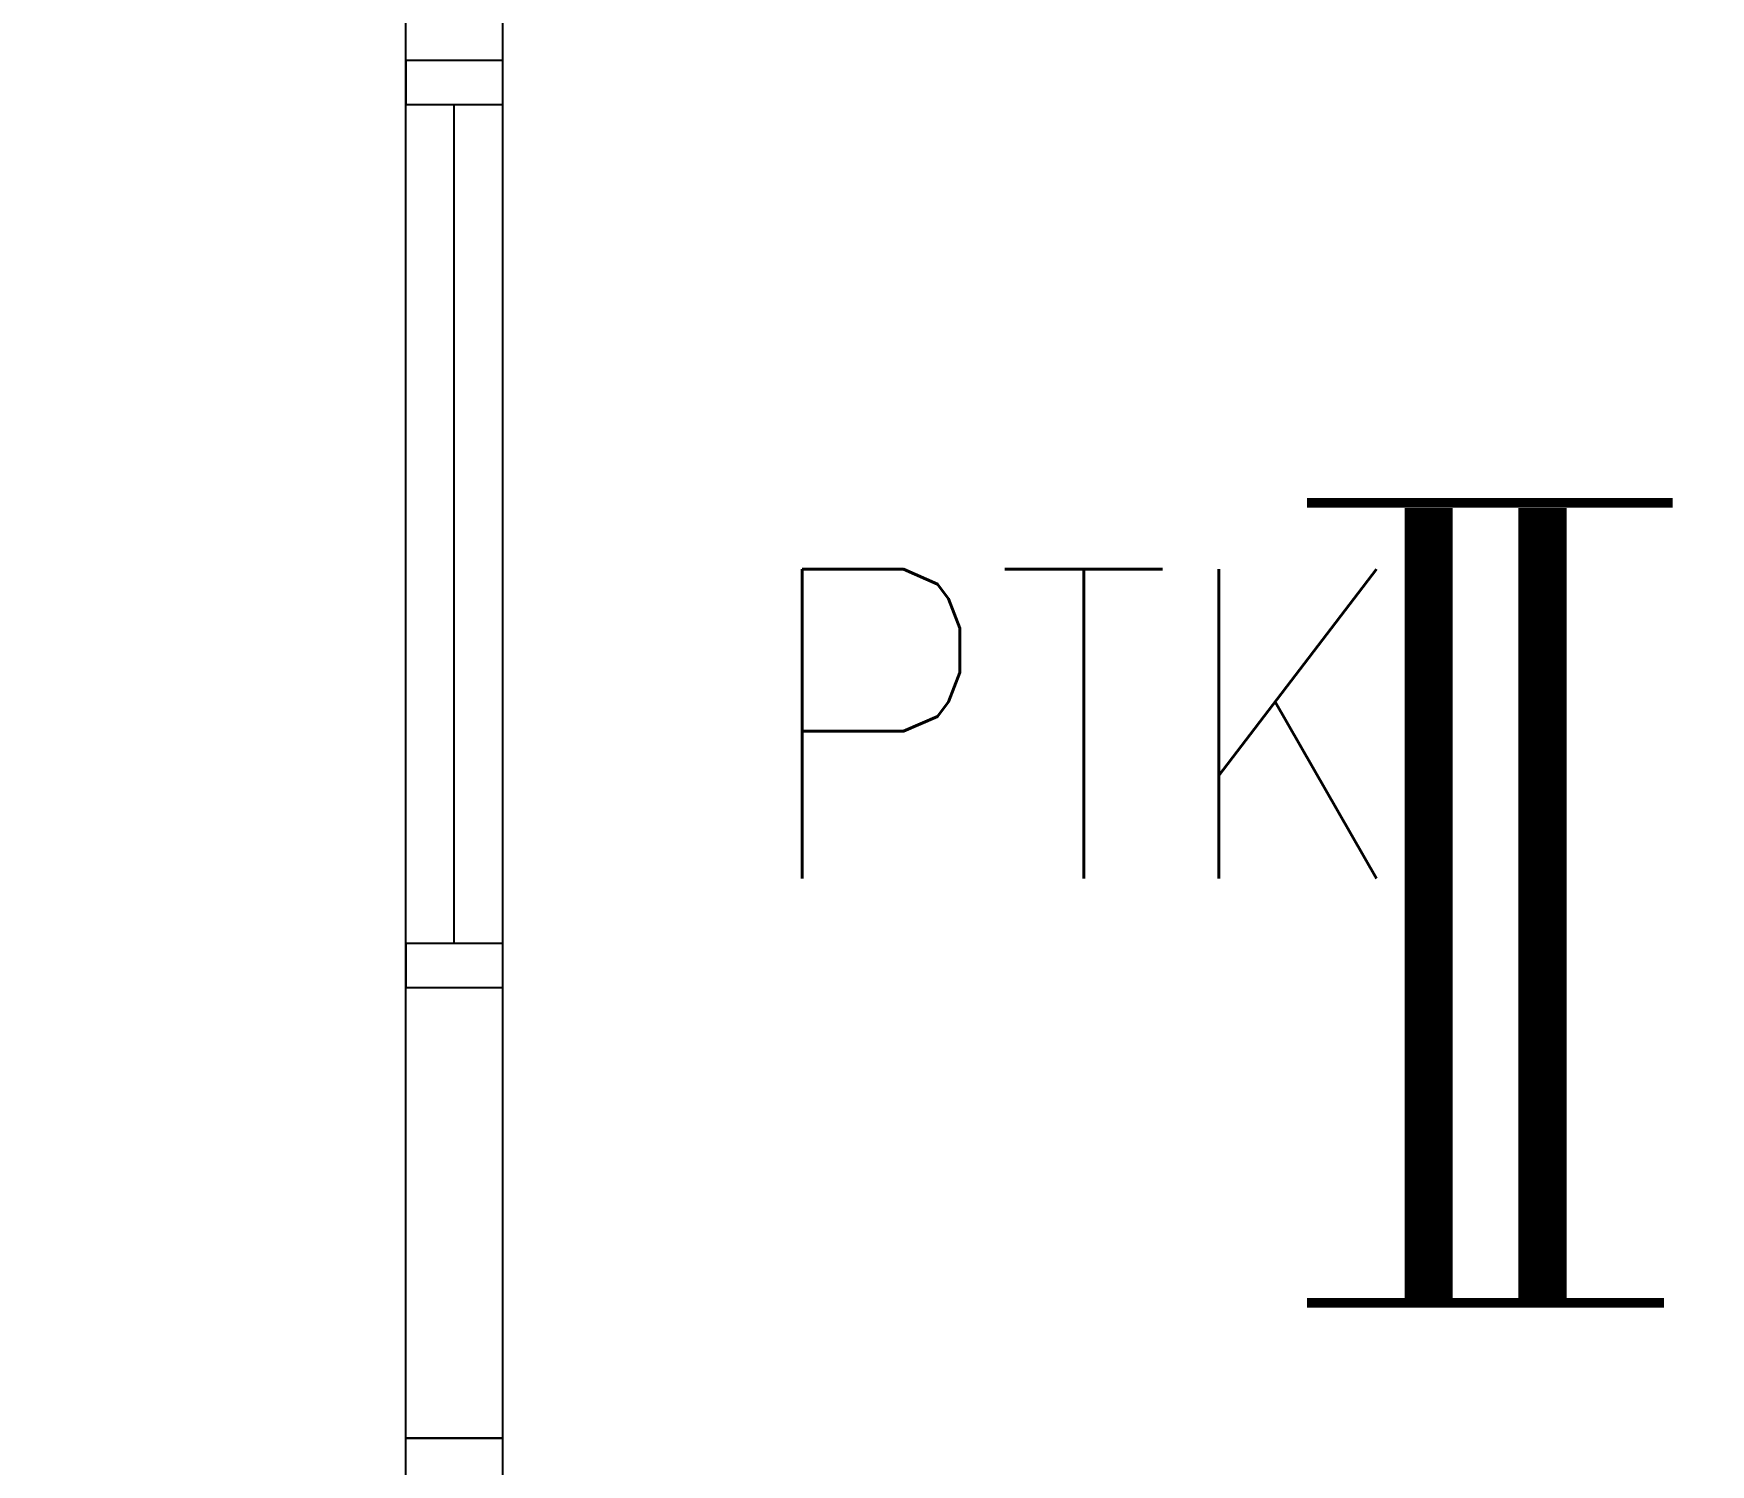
# Model space of a CAD drawing. Header units: inches. Extents: x 16928 to 514628, y -1471 to 241387.
# Drawn here: x 306486 to 308385, y 46756 to 48376 of the extents above; entities that cross this region are included whole.
import ezdxf

# ---------------------------------------------------------------- set-up
doc = ezdxf.new("R2010")
doc.units = ezdxf.units.IN
doc.header["$MEASUREMENT"] = 0
doc.layers.add('1', color=8, linetype='Continuous', lineweight=9)
doc.layers.add('t3', color=8, linetype='Continuous', lineweight=25)
for name, color, linetype in [('DOOR', 2, 'Continuous'), ('FITTING', 8, 'Continuous'), ('partition', 8, 'Continuous'), ('WIN', 9, 'Continuous')]:
    doc.layers.add(name, color=color, linetype=linetype)
doc.styles.add('LAILA', font='romans.shx', dxfattribs={"width": 0.85})

# ---------------------------------------------------------------- blocks, each defined once
blk = doc.blocks.new('dr16')
at = {"layer": 'DOOR', "color": 1}
blk.add_line((-2409712.2, -909070.8), (-2409602.2, -909070.8), dxfattribs=at)
for points in [[(-2409712.2, -909070.8), (-2409602.2, -909070.8), (-2409602.2, -909020.8), (-2409712.2, -909020.8)], [(-2410511.2, -909830.8), (-2409712.2, -909830.8), (-2409712.2, -909870.8), (-2410511.2, -909870.8)], [(-2409712.2, -909920.8), (-2409602.2, -909920.8), (-2409602.2, -909870.8), (-2409712.2, -909870.8)]]:
    blk.add_lwpolyline(points, close=True, dxfattribs=at)
at = {"layer": 'DOOR', "color": 9}
blk.add_arc((-2409712.2, -909870.8), 800, 90, 177.134, dxfattribs=at)

msp = doc.modelspace()

# ---------------------------------------------------------------- linework, layer by layer
at = {"layer": '1'}
msp.add_lwpolyline([(309017.5, 46355.5), (309017.5, 48855.5), (307017.5, 48855.5), (307017.5, 46355.5)], close=True, dxfattribs=at)
at = {"layer": 'FITTING', "color": 3}
for points, const_width in [([(307928.2, 47844.6), (308213.2, 47844.6)], 10.9), ([(307928.2, 47844.6), (308213.2, 47844.6)], 10.9), ([(308065.8, 46938.7), (308065.8, 47838.7)], 54.6), ([(308065.8, 46938.7), (308065.8, 47838.7)], 54.6), ([(308066.9, 47844.6), (308342.1, 47844.6)], 10.9), ([(308066.9, 47844.6), (308342.1, 47844.6)], 10.9), ([(308194.6, 46938.7), (308194.6, 47838.7)], 54.6), ([(308194.6, 46938.7), (308194.6, 47838.7)], 54.6), ([(307928.2, 46938.7), (308203.4, 46938.7)], 10.9), ([(307928.2, 46938.7), (308203.4, 46938.7)], 10.9), ([(308057, 46938.7), (308332.2, 46938.7)], 10.9), ([(308057, 46938.7), (308332.2, 46938.7)], 10.9)]:
    msp.add_lwpolyline(points, dxfattribs=dict(at, const_width=const_width))
at = {"layer": 'partition'}
for p, q in [((306907.5, 48345.5), (306907.5, 51655.5)), ((307017.5, 48345.5), (307017.5, 51655.5)), ((307017.5, 48345.5), (306907.5, 48345.5)), ((306907.5, 47295.5), (307017.5, 47295.5)), ((306907.5, 46785.5), (306907.5, 47295.5)), ((307017.5, 46785.5), (307017.5, 47295.5)), ((306907.5, 46785.5), (307017.5, 46785.5))]:
    msp.add_line(p, q, dxfattribs=at)
at = {"layer": 'WIN'}
for p, q in [((306907.5, 47295.5), (306907.5, 48345.5)), ((307017.5, 47295.5), (307017.5, 48345.5)), ((306962.5, 47345.5), (306962.5, 48295.5))]:
    msp.add_line(p, q, dxfattribs=at)
for points in [[(307017.5, 48345.5), (306907.5, 48345.5), (306907.5, 48295.5), (307017.5, 48295.5)], [(307017.5, 47345.5), (306907.5, 47345.5), (306907.5, 47295.5), (307017.5, 47295.5)]]:
    msp.add_lwpolyline(points, close=True, dxfattribs=at)

# ---------------------------------------------------------------- block references
at = {"layer": 'DOOR'}
msp.add_blockref('dr16', (2716619.6, 955806.3), dxfattribs=at)

# ---------------------------------------------------------------- texts
at = {"layer": 't3', "style": 'LAILA', "width": 0.85}
msp.add_text(' PTK', height=350, dxfattribs=at).set_placement((307101.5, 47419.2))

doc.saveas('drawing.dxf')
